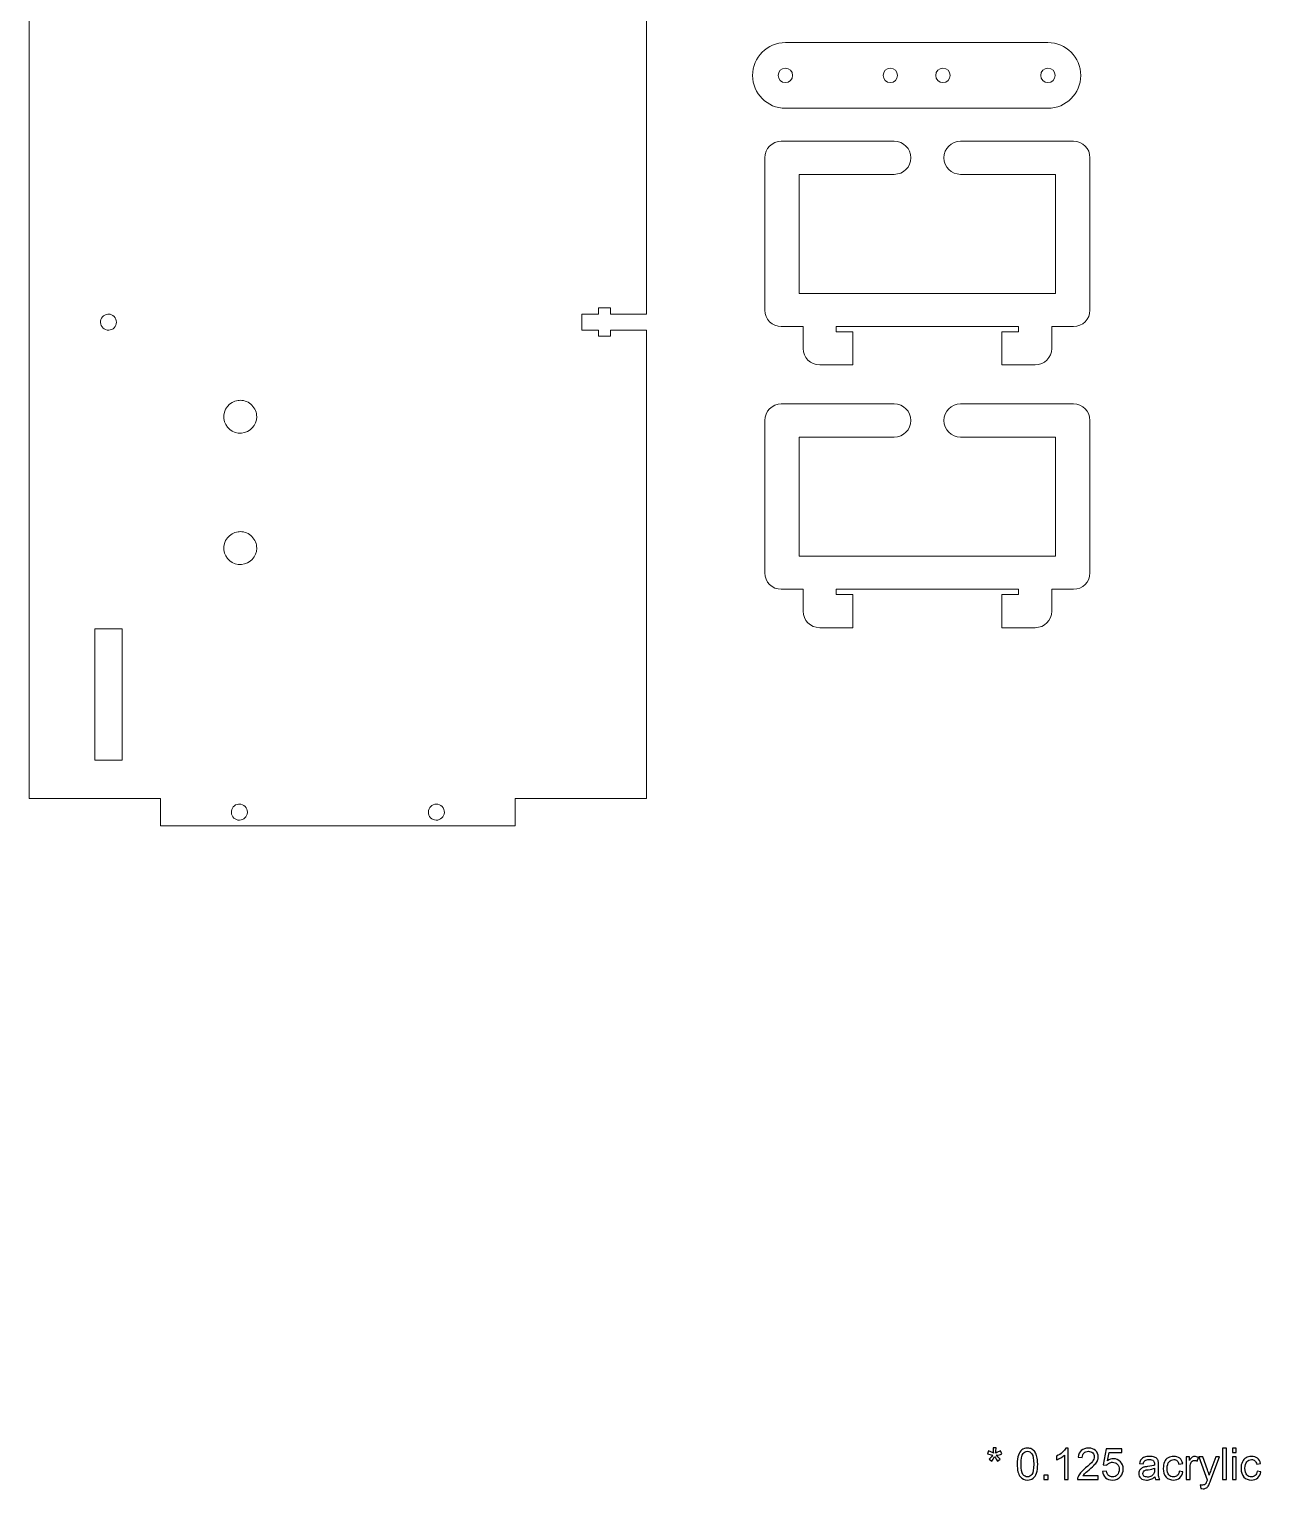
# Model space of a CAD drawing. Header units: inches. Extents: x -13.4 to 14.6, y -14.8 to 13.9.
# Drawn here: x 5.24 to 14.61, y -14.78 to -3.67 of the extents above; entities that cross this region are included whole.
import ezdxf

# ---------------------------------------------------------------- set-up
doc = ezdxf.new("R2010")
doc.units = ezdxf.units.IN
doc.header["$MEASUREMENT"] = 0
doc.layers.add('Layer 1', color=7, linetype='Continuous')

msp = doc.modelspace()

# ---------------------------------------------------------------- linework, layer by layer
at = {"layer": 'Layer 1', "lineweight": 0}
for points, knots in [([(9.937, 5.491), (9.937, 5.491), (9.663, 5.491), (9.663, 5.491), (9.663, 5.491), (9.663, 5.491), (9.663, 5.491), (9.663, 5.491), (9.663, 5.491), (9.663, 5.491), (9.663, 5.538), (9.663, 5.538), (9.663, 5.538), (9.663, 5.538), (9.571, 5.538), (9.571, 5.538), (9.571, 5.538), (9.571, 5.538), (9.571, 5.538), (9.571, 5.538), (9.571, 5.538), (9.571, 5.538), (9.571, 5.491), (9.571, 5.491), (9.571, 5.491), (9.571, 5.491), (9.444, 5.491), (9.444, 5.491), (9.444, 5.491), (9.444, 5.491), (9.444, 5.491), (9.444, 5.491), (9.444, 5.491), (9.444, 5.491), (9.444, 5.369), (9.444, 5.369), (9.444, 5.369), (9.444, 5.369), (9.567, 5.369), (9.567, 5.369), (9.567, 5.369), (9.567, 5.369), (9.571, 5.369), (9.571, 5.369), (9.571, 5.369), (9.571, 5.369), (9.571, 5.322), (9.571, 5.322), (9.571, 5.322), (9.571, 5.322), (9.663, 5.322), (9.663, 5.322), (9.663, 5.322), (9.663, 5.337), (9.663, 5.353), (9.663, 5.369), (9.663, 5.369), (9.663, 5.369), (9.663, 5.369), (9.663, 5.369), (9.663, 5.369), (9.663, 5.369), (9.937, 5.369), (9.937, 5.369), (9.937, 5.369), (9.937, 5.369), (9.937, 5.369), (9.937, 5.369), (9.937, 5.369), (9.937, 5.369), (9.937, -0.122), (9.937, -0.122), (9.937, -0.122), (9.937, -0.122), (9.937, -0.176), (9.937, -0.176), (9.937, -0.176), (9.937, -0.176), (9.663, -0.176), (9.663, -0.176), (9.663, -0.176), (9.663, -0.176), (9.663, -0.176), (9.663, -0.176), (9.663, -0.176), (9.663, -0.176), (9.663, -0.129), (9.663, -0.129), (9.663, -0.129), (9.663, -0.129), (9.662, -0.129), (9.662, -0.129), (9.662, -0.129), (9.632, -0.128), (9.601, -0.128), (9.571, -0.129), (9.571, -0.129), (9.571, -0.129), (9.571, -0.175), (9.571, -0.175), (9.571, -0.175), (9.571, -0.175), (9.571, -0.176), (9.571, -0.176), (9.571, -0.176), (9.571, -0.176), (9.444, -0.176), (9.444, -0.176), (9.444, -0.176), (9.443, -0.216), (9.443, -0.257), (9.444, -0.297), (9.444, -0.297), (9.444, -0.297), (9.444, -0.298), (9.444, -0.298), (9.444, -0.298), (9.444, -0.298), (9.571, -0.298), (9.571, -0.298), (9.571, -0.298), (9.571, -0.298), (9.571, -0.298), (9.571, -0.298), (9.571, -0.298), (9.571, -0.298), (9.571, -0.345), (9.571, -0.345), (9.571, -0.345), (9.571, -0.345), (9.571, -0.345), (9.571, -0.345), (9.571, -0.345), (9.571, -0.345), (9.663, -0.345), (9.663, -0.345), (9.663, -0.345), (9.663, -0.345), (9.663, -0.345), (9.663, -0.345), (9.663, -0.345), (9.663, -0.345), (9.663, -0.298), (9.663, -0.298), (9.663, -0.298), (9.663, -0.298), (9.663, -0.298), (9.663, -0.298), (9.663, -0.298), (9.663, -0.298), (9.937, -0.298), (9.937, -0.298), (9.937, -0.298), (9.937, -0.298), (9.937, -0.306), (9.937, -0.306), (9.937, -0.306), (9.937, -0.306), (9.937, -5.637), (9.937, -5.637), (9.937, -5.637), (9.937, -5.637), (9.937, -5.842), (9.937, -5.842), (9.937, -5.842), (9.937, -5.842), (9.663, -5.842), (9.663, -5.842), (9.663, -5.842), (9.663, -5.842), (9.663, -5.842), (9.663, -5.842), (9.663, -5.842), (9.663, -5.842), (9.663, -5.795), (9.663, -5.795), (9.663, -5.795), (9.663, -5.795), (9.66, -5.795), (9.66, -5.795), (9.66, -5.795), (9.66, -5.795), (9.571, -5.795), (9.571, -5.795), (9.571, -5.795), (9.571, -5.795), (9.571, -5.795), (9.571, -5.795), (9.571, -5.795), (9.571, -5.795), (9.571, -5.842), (9.571, -5.842), (9.571, -5.842), (9.571, -5.842), (9.571, -5.842), (9.571, -5.842), (9.571, -5.842), (9.571, -5.842), (9.444, -5.842), (9.444, -5.842), (9.444, -5.842), (9.444, -5.842), (9.444, -5.842), (9.444, -5.842), (9.444, -5.842), (9.444, -5.842), (9.444, -5.964), (9.444, -5.964), (9.444, -5.964), (9.444, -5.964), (9.444, -5.964), (9.444, -5.964), (9.444, -5.964), (9.444, -5.964), (9.571, -5.964), (9.571, -5.964), (9.571, -5.964), (9.571, -5.964), (9.571, -5.964), (9.571, -5.964), (9.571, -5.964), (9.571, -5.964), (9.571, -6.011), (9.571, -6.011), (9.571, -6.011), (9.571, -6.011), (9.571, -6.011), (9.571, -6.011), (9.571, -6.011), (9.571, -6.011), (9.663, -6.011), (9.663, -6.011), (9.663, -6.011), (9.663, -6.011), (9.663, -6.011), (9.663, -6.011), (9.663, -6.011), (9.663, -6.011), (9.663, -5.964), (9.663, -5.964), (9.663, -5.964), (9.754, -5.964), (9.845, -5.964), (9.937, -5.964), (9.937, -5.964), (9.937, -5.964), (9.937, -5.971), (9.937, -5.971), (9.937, -5.971), (9.937, -5.971), (9.937, -9.53), (9.937, -9.53), (9.937, -9.53), (9.937, -9.53), (9.937, -9.53), (9.937, -9.53), (9.937, -9.53), (9.937, -9.53), (8.937, -9.53), (8.937, -9.53), (8.937, -9.53), (8.937, -9.53), (8.937, -9.532), (8.937, -9.532), (8.937, -9.532), (8.937, -9.532), (8.937, -9.737), (8.937, -9.737), (8.937, -9.737), (8.937, -9.737), (8.937, -9.737), (8.937, -9.737), (8.937, -9.737), (8.937, -9.737), (6.237, -9.737), (6.237, -9.737), (6.237, -9.737), (6.237, -9.737), (6.237, -9.737), (6.237, -9.737), (6.237, -9.737), (6.237, -9.737), (6.237, -9.53), (6.237, -9.53), (6.237, -9.53), (6.237, -9.53), (6.236, -9.53), (6.236, -9.53), (6.236, -9.53), (6.236, -9.53), (5.237, -9.53), (5.237, -9.53), (5.237, -9.53), (5.237, -9.53), (5.237, -8.784), (5.237, -8.784), (5.237, -8.784), (5.237, -8.784), (5.237, 9.056), (5.237, 9.056), (5.237, 9.056), (5.237, 9.056), (5.237, 9.056), (5.237, 9.056), (5.237, 9.056), (5.237, 9.056), (6.237, 9.056), (6.237, 9.056), (6.237, 9.056), (6.237, 9.056), (6.237, 9.056), (6.237, 9.056), (6.237, 9.056), (6.237, 9.056), (6.237, 9.263), (6.237, 9.263), (6.237, 9.263), (6.237, 9.263), (8.937, 9.263), (8.937, 9.263), (8.937, 9.263), (8.937, 9.194), (8.937, 9.125), (8.937, 9.056), (8.937, 9.056), (8.937, 9.056), (9.937, 9.056), (9.937, 9.056), (9.937, 9.056), (9.937, 9.056), (9.937, 5.53), (9.937, 5.53), (9.937, 5.53), (9.937, 5.53), (9.937, 5.491), (9.937, 5.491)], [0, 0, 0, 0, 0.011765, 0.011765, 0.011765, 0.011765, 0.023529, 0.023529, 0.023529, 0.023529, 0.035294, 0.035294, 0.035294, 0.035294, 0.047059, 0.047059, 0.047059, 0.047059, 0.058824, 0.058824, 0.058824, 0.058824, 0.070588, 0.070588, 0.070588, 0.070588, 0.082353, 0.082353, 0.082353, 0.082353, 0.094118, 0.094118, 0.094118, 0.094118, 0.105882, 0.105882, 0.105882, 0.105882, 0.117647, 0.117647, 0.117647, 0.117647, 0.129412, 0.129412, 0.129412, 0.129412, 0.141176, 0.141176, 0.141176, 0.141176, 0.152941, 0.152941, 0.152941, 0.152941, 0.164706, 0.164706, 0.164706, 0.164706, 0.176471, 0.176471, 0.176471, 0.176471, 0.188235, 0.188235, 0.188235, 0.188235, 0.2, 0.2, 0.2, 0.2, 0.211765, 0.211765, 0.211765, 0.211765, 0.223529, 0.223529, 0.223529, 0.223529, 0.235294, 0.235294, 0.235294, 0.235294, 0.247059, 0.247059, 0.247059, 0.247059, 0.258824, 0.258824, 0.258824, 0.258824, 0.270588, 0.270588, 0.270588, 0.270588, 0.282353, 0.282353, 0.282353, 0.282353, 0.294118, 0.294118, 0.294118, 0.294118, 0.305882, 0.305882, 0.305882, 0.305882, 0.317647, 0.317647, 0.317647, 0.317647, 0.329412, 0.329412, 0.329412, 0.329412, 0.341176, 0.341176, 0.341176, 0.341176, 0.352941, 0.352941, 0.352941, 0.352941, 0.364706, 0.364706, 0.364706, 0.364706, 0.376471, 0.376471, 0.376471, 0.376471, 0.388235, 0.388235, 0.388235, 0.388235, 0.4, 0.4, 0.4, 0.4, 0.411765, 0.411765, 0.411765, 0.411765, 0.423529, 0.423529, 0.423529, 0.423529, 0.435294, 0.435294, 0.435294, 0.435294, 0.447059, 0.447059, 0.447059, 0.447059, 0.458824, 0.458824, 0.458824, 0.458824, 0.470588, 0.470588, 0.470588, 0.470588, 0.482353, 0.482353, 0.482353, 0.482353, 0.494118, 0.494118, 0.494118, 0.494118, 0.505882, 0.505882, 0.505882, 0.505882, 0.517647, 0.517647, 0.517647, 0.517647, 0.529412, 0.529412, 0.529412, 0.529412, 0.541176, 0.541176, 0.541176, 0.541176, 0.552941, 0.552941, 0.552941, 0.552941, 0.564706, 0.564706, 0.564706, 0.564706, 0.576471, 0.576471, 0.576471, 0.576471, 0.588235, 0.588235, 0.588235, 0.588235, 0.6, 0.6, 0.6, 0.6, 0.611765, 0.611765, 0.611765, 0.611765, 0.623529, 0.623529, 0.623529, 0.623529, 0.635294, 0.635294, 0.635294, 0.635294, 0.647059, 0.647059, 0.647059, 0.647059, 0.658824, 0.658824, 0.658824, 0.658824, 0.670588, 0.670588, 0.670588, 0.670588, 0.682353, 0.682353, 0.682353, 0.682353, 0.694118, 0.694118, 0.694118, 0.694118, 0.705882, 0.705882, 0.705882, 0.705882, 0.717647, 0.717647, 0.717647, 0.717647, 0.729412, 0.729412, 0.729412, 0.729412, 0.741176, 0.741176, 0.741176, 0.741176, 0.752941, 0.752941, 0.752941, 0.752941, 0.764706, 0.764706, 0.764706, 0.764706, 0.776471, 0.776471, 0.776471, 0.776471, 0.788235, 0.788235, 0.788235, 0.788235, 0.8, 0.8, 0.8, 0.8, 0.811765, 0.811765, 0.811765, 0.811765, 0.823529, 0.823529, 0.823529, 0.823529, 0.835294, 0.835294, 0.835294, 0.835294, 0.847059, 0.847059, 0.847059, 0.847059, 0.858824, 0.858824, 0.858824, 0.858824, 0.870588, 0.870588, 0.870588, 0.870588, 0.882353, 0.882353, 0.882353, 0.882353, 0.894118, 0.894118, 0.894118, 0.894118, 0.905882, 0.905882, 0.905882, 0.905882, 0.917647, 0.917647, 0.917647, 0.917647, 0.929412, 0.929412, 0.929412, 0.929412, 0.941176, 0.941176, 0.941176, 0.941176, 0.952941, 0.952941, 0.952941, 0.952941, 0.964706, 0.964706, 0.964706, 0.964706, 0.976471, 0.976471, 0.976471, 0.976471, 1, 1, 1, 1]), ([(12.327, -4.526), (12.258, -4.526), (12.201, -4.582), (12.201, -4.652), (12.201, -4.652), (12.201, -4.721), (12.258, -4.778), (12.327, -4.778), (12.327, -4.778), (12.327, -4.778), (13.051, -4.778), (13.051, -4.778), (13.051, -4.778), (13.051, -4.778), (13.051, -5.685), (13.051, -5.685), (13.051, -5.685), (13.051, -5.685), (11.1, -5.685), (11.1, -5.685), (11.1, -5.685), (11.1, -5.685), (11.1, -4.778), (11.1, -4.778), (11.1, -4.778), (11.1, -4.778), (11.823, -4.778), (11.823, -4.778), (11.823, -4.778), (11.893, -4.778), (11.949, -4.721), (11.949, -4.652), (11.949, -4.652), (11.949, -4.582), (11.893, -4.526), (11.823, -4.526), (11.823, -4.526), (11.823, -4.526), (10.963, -4.526), (10.963, -4.526), (10.963, -4.526), (10.894, -4.526), (10.837, -4.582), (10.837, -4.652), (10.837, -4.652), (10.837, -4.652), (10.837, -5.811), (10.837, -5.811), (10.837, -5.811), (10.837, -5.881), (10.894, -5.937), (10.963, -5.937), (10.963, -5.937), (10.963, -5.937), (11.129, -5.937), (11.129, -5.937), (11.129, -5.937), (11.129, -5.937), (11.129, -6.103), (11.129, -6.103), (11.129, -6.103), (11.129, -6.172), (11.185, -6.229), (11.255, -6.229), (11.255, -6.229), (11.255, -6.229), (11.508, -6.229), (11.508, -6.229), (11.508, -6.229), (11.508, -6.229), (11.508, -5.977), (11.508, -5.977), (11.508, -5.977), (11.508, -5.977), (11.381, -5.977), (11.381, -5.977), (11.381, -5.977), (11.381, -5.977), (11.381, -5.937), (11.381, -5.937), (11.381, -5.937), (11.381, -5.937), (12.77, -5.937), (12.77, -5.937), (12.77, -5.937), (12.77, -5.937), (12.77, -5.977), (12.77, -5.977), (12.77, -5.977), (12.77, -5.977), (12.643, -5.977), (12.643, -5.977), (12.643, -5.977), (12.643, -5.977), (12.643, -6.229), (12.643, -6.229), (12.643, -6.229), (12.643, -6.229), (12.896, -6.229), (12.896, -6.229), (12.896, -6.229), (12.966, -6.229), (13.022, -6.172), (13.022, -6.103), (13.022, -6.103), (13.022, -6.103), (13.022, -5.937), (13.022, -5.937), (13.022, -5.937), (13.022, -5.937), (13.187, -5.937), (13.187, -5.937), (13.187, -5.937), (13.257, -5.937), (13.313, -5.881), (13.313, -5.811), (13.313, -5.811), (13.313, -5.811), (13.313, -4.652), (13.313, -4.652), (13.313, -4.652), (13.313, -4.582), (13.257, -4.526), (13.187, -4.526), (13.187, -4.526), (13.187, -4.526), (12.327, -4.526), (12.327, -4.526)], [0, 0, 0, 0, 0.030303, 0.030303, 0.030303, 0.030303, 0.060606, 0.060606, 0.060606, 0.060606, 0.090909, 0.090909, 0.090909, 0.090909, 0.121212, 0.121212, 0.121212, 0.121212, 0.151515, 0.151515, 0.151515, 0.151515, 0.181818, 0.181818, 0.181818, 0.181818, 0.212121, 0.212121, 0.212121, 0.212121, 0.242424, 0.242424, 0.242424, 0.242424, 0.272727, 0.272727, 0.272727, 0.272727, 0.30303, 0.30303, 0.30303, 0.30303, 0.333333, 0.333333, 0.333333, 0.333333, 0.363636, 0.363636, 0.363636, 0.363636, 0.393939, 0.393939, 0.393939, 0.393939, 0.424242, 0.424242, 0.424242, 0.424242, 0.454545, 0.454545, 0.454545, 0.454545, 0.484848, 0.484848, 0.484848, 0.484848, 0.515152, 0.515152, 0.515152, 0.515152, 0.545455, 0.545455, 0.545455, 0.545455, 0.575758, 0.575758, 0.575758, 0.575758, 0.606061, 0.606061, 0.606061, 0.606061, 0.636364, 0.636364, 0.636364, 0.636364, 0.666667, 0.666667, 0.666667, 0.666667, 0.69697, 0.69697, 0.69697, 0.69697, 0.727273, 0.727273, 0.727273, 0.727273, 0.757576, 0.757576, 0.757576, 0.757576, 0.787879, 0.787879, 0.787879, 0.787879, 0.818182, 0.818182, 0.818182, 0.818182, 0.848485, 0.848485, 0.848485, 0.848485, 0.878788, 0.878788, 0.878788, 0.878788, 0.909091, 0.909091, 0.909091, 0.909091, 0.939394, 0.939394, 0.939394, 0.939394, 1, 1, 1, 1]), ([(5.84, -5.842), (5.856, -5.842), (5.872, -5.849), (5.883, -5.86), (5.883, -5.86), (5.895, -5.872), (5.901, -5.888), (5.901, -5.904), (5.901, -5.904), (5.901, -5.937), (5.875, -5.964), (5.842, -5.964), (5.842, -5.964), (5.809, -5.965), (5.781, -5.94), (5.779, -5.907), (5.779, -5.907), (5.777, -5.874), (5.802, -5.846), (5.835, -5.843), (5.835, -5.843), (5.837, -5.842), (5.838, -5.842), (5.84, -5.842)], [0, 0, 0, 0, 0.142857, 0.142857, 0.142857, 0.142857, 0.285714, 0.285714, 0.285714, 0.285714, 0.428571, 0.428571, 0.428571, 0.428571, 0.571429, 0.571429, 0.571429, 0.571429, 0.714286, 0.714286, 0.714286, 0.714286, 1, 1, 1, 1]), ([(6.844, -6.498), (6.877, -6.498), (6.909, -6.512), (6.932, -6.535), (6.932, -6.535), (6.956, -6.559), (6.969, -6.591), (6.969, -6.624), (6.969, -6.624), (6.968, -6.69), (6.918, -6.743), (6.853, -6.748), (6.853, -6.748), (6.785, -6.753), (6.727, -6.704), (6.719, -6.637), (6.719, -6.637), (6.712, -6.569), (6.76, -6.508), (6.827, -6.499), (6.827, -6.499), (6.833, -6.499), (6.838, -6.498), (6.844, -6.498)], [0, 0, 0, 0, 0.142857, 0.142857, 0.142857, 0.142857, 0.285714, 0.285714, 0.285714, 0.285714, 0.428571, 0.428571, 0.428571, 0.428571, 0.571429, 0.571429, 0.571429, 0.571429, 0.714286, 0.714286, 0.714286, 0.714286, 1, 1, 1, 1]), ([(12.327, -6.526), (12.258, -6.526), (12.201, -6.582), (12.201, -6.652), (12.201, -6.652), (12.201, -6.721), (12.258, -6.778), (12.327, -6.778), (12.327, -6.778), (12.327, -6.778), (13.051, -6.778), (13.051, -6.778), (13.051, -6.778), (13.051, -6.778), (13.051, -7.685), (13.051, -7.685), (13.051, -7.685), (13.051, -7.685), (11.1, -7.685), (11.1, -7.685), (11.1, -7.685), (11.1, -7.685), (11.1, -6.778), (11.1, -6.778), (11.1, -6.778), (11.1, -6.778), (11.823, -6.778), (11.823, -6.778), (11.823, -6.778), (11.893, -6.778), (11.949, -6.721), (11.949, -6.652), (11.949, -6.652), (11.949, -6.582), (11.893, -6.526), (11.823, -6.526), (11.823, -6.526), (11.823, -6.526), (10.963, -6.526), (10.963, -6.526), (10.963, -6.526), (10.894, -6.526), (10.837, -6.582), (10.837, -6.652), (10.837, -6.652), (10.837, -6.652), (10.837, -7.811), (10.837, -7.811), (10.837, -7.811), (10.837, -7.881), (10.894, -7.937), (10.963, -7.937), (10.963, -7.937), (10.963, -7.937), (11.129, -7.937), (11.129, -7.937), (11.129, -7.937), (11.129, -7.937), (11.129, -8.103), (11.129, -8.103), (11.129, -8.103), (11.129, -8.172), (11.185, -8.229), (11.255, -8.229), (11.255, -8.229), (11.255, -8.229), (11.508, -8.229), (11.508, -8.229), (11.508, -8.229), (11.508, -8.229), (11.508, -7.977), (11.508, -7.977), (11.508, -7.977), (11.508, -7.977), (11.381, -7.977), (11.381, -7.977), (11.381, -7.977), (11.381, -7.977), (11.381, -7.937), (11.381, -7.937), (11.381, -7.937), (11.381, -7.937), (12.77, -7.937), (12.77, -7.937), (12.77, -7.937), (12.77, -7.937), (12.77, -7.977), (12.77, -7.977), (12.77, -7.977), (12.77, -7.977), (12.643, -7.977), (12.643, -7.977), (12.643, -7.977), (12.643, -7.977), (12.643, -8.229), (12.643, -8.229), (12.643, -8.229), (12.643, -8.229), (12.896, -8.229), (12.896, -8.229), (12.896, -8.229), (12.966, -8.229), (13.022, -8.172), (13.022, -8.103), (13.022, -8.103), (13.022, -8.103), (13.022, -7.937), (13.022, -7.937), (13.022, -7.937), (13.022, -7.937), (13.187, -7.937), (13.187, -7.937), (13.187, -7.937), (13.257, -7.937), (13.313, -7.881), (13.313, -7.811), (13.313, -7.811), (13.313, -7.811), (13.313, -6.652), (13.313, -6.652), (13.313, -6.652), (13.313, -6.582), (13.257, -6.526), (13.187, -6.526), (13.187, -6.526), (13.187, -6.526), (12.327, -6.526), (12.327, -6.526)], [0, 0, 0, 0, 0.030303, 0.030303, 0.030303, 0.030303, 0.060606, 0.060606, 0.060606, 0.060606, 0.090909, 0.090909, 0.090909, 0.090909, 0.121212, 0.121212, 0.121212, 0.121212, 0.151515, 0.151515, 0.151515, 0.151515, 0.181818, 0.181818, 0.181818, 0.181818, 0.212121, 0.212121, 0.212121, 0.212121, 0.242424, 0.242424, 0.242424, 0.242424, 0.272727, 0.272727, 0.272727, 0.272727, 0.30303, 0.30303, 0.30303, 0.30303, 0.333333, 0.333333, 0.333333, 0.333333, 0.363636, 0.363636, 0.363636, 0.363636, 0.393939, 0.393939, 0.393939, 0.393939, 0.424242, 0.424242, 0.424242, 0.424242, 0.454545, 0.454545, 0.454545, 0.454545, 0.484848, 0.484848, 0.484848, 0.484848, 0.515152, 0.515152, 0.515152, 0.515152, 0.545455, 0.545455, 0.545455, 0.545455, 0.575758, 0.575758, 0.575758, 0.575758, 0.606061, 0.606061, 0.606061, 0.606061, 0.636364, 0.636364, 0.636364, 0.636364, 0.666667, 0.666667, 0.666667, 0.666667, 0.69697, 0.69697, 0.69697, 0.69697, 0.727273, 0.727273, 0.727273, 0.727273, 0.757576, 0.757576, 0.757576, 0.757576, 0.787879, 0.787879, 0.787879, 0.787879, 0.818182, 0.818182, 0.818182, 0.818182, 0.848485, 0.848485, 0.848485, 0.848485, 0.878788, 0.878788, 0.878788, 0.878788, 0.909091, 0.909091, 0.909091, 0.909091, 0.939394, 0.939394, 0.939394, 0.939394, 1, 1, 1, 1]), ([(6.844, -7.498), (6.877, -7.498), (6.909, -7.512), (6.932, -7.535), (6.932, -7.535), (6.956, -7.559), (6.969, -7.591), (6.969, -7.624), (6.969, -7.624), (6.968, -7.69), (6.918, -7.743), (6.853, -7.748), (6.853, -7.748), (6.785, -7.753), (6.727, -7.704), (6.719, -7.637), (6.719, -7.637), (6.712, -7.569), (6.76, -7.508), (6.827, -7.499), (6.827, -7.499), (6.833, -7.499), (6.838, -7.498), (6.844, -7.498)], [0, 0, 0, 0, 0.142857, 0.142857, 0.142857, 0.142857, 0.285714, 0.285714, 0.285714, 0.285714, 0.428571, 0.428571, 0.428571, 0.428571, 0.571429, 0.571429, 0.571429, 0.571429, 0.714286, 0.714286, 0.714286, 0.714286, 1, 1, 1, 1]), ([(5.944, -8.237), (5.944, -8.237), (5.737, -8.237), (5.737, -8.237), (5.737, -8.237), (5.737, -8.237), (5.737, -8.237), (5.737, -8.237), (5.737, -8.237), (5.737, -8.237), (5.737, -9.231), (5.737, -9.231), (5.737, -9.231), (5.737, -9.231), (5.737, -9.237), (5.737, -9.237), (5.737, -9.237), (5.737, -9.237), (5.944, -9.237), (5.944, -9.237), (5.944, -9.237), (5.944, -9.237), (5.944, -9.235), (5.944, -9.235), (5.944, -9.235), (5.944, -9.235), (5.944, -8.245), (5.944, -8.245), (5.944, -8.245), (5.944, -8.245), (5.944, -8.237), (5.944, -8.237)], [0, 0, 0, 0, 0.111111, 0.111111, 0.111111, 0.111111, 0.222222, 0.222222, 0.222222, 0.222222, 0.333333, 0.333333, 0.333333, 0.333333, 0.444444, 0.444444, 0.444444, 0.444444, 0.555556, 0.555556, 0.555556, 0.555556, 0.666667, 0.666667, 0.666667, 0.666667, 0.777778, 0.777778, 0.777778, 0.777778, 1, 1, 1, 1]), ([(6.837, -9.572), (6.853, -9.572), (6.869, -9.579), (6.88, -9.59), (6.88, -9.59), (6.891, -9.602), (6.898, -9.618), (6.898, -9.634), (6.898, -9.634), (6.898, -9.634), (6.898, -9.637), (6.898, -9.637), (6.898, -9.637), (6.896, -9.668), (6.87, -9.693), (6.838, -9.694), (6.838, -9.694), (6.805, -9.695), (6.778, -9.67), (6.776, -9.637), (6.776, -9.637), (6.774, -9.604), (6.798, -9.575), (6.831, -9.572), (6.831, -9.572), (6.833, -9.572), (6.835, -9.572), (6.837, -9.572)], [0, 0, 0, 0, 0.125, 0.125, 0.125, 0.125, 0.25, 0.25, 0.25, 0.25, 0.375, 0.375, 0.375, 0.375, 0.5, 0.5, 0.5, 0.5, 0.625, 0.625, 0.625, 0.625, 0.75, 0.75, 0.75, 0.75, 1, 1, 1, 1]), ([(8.337, -9.572), (8.353, -9.572), (8.369, -9.579), (8.381, -9.591), (8.381, -9.591), (8.392, -9.603), (8.398, -9.62), (8.398, -9.637), (8.398, -9.637), (8.396, -9.669), (8.368, -9.695), (8.336, -9.694), (8.336, -9.694), (8.302, -9.694), (8.275, -9.666), (8.276, -9.632), (8.276, -9.632), (8.276, -9.599), (8.303, -9.572), (8.337, -9.572)], [0, 0, 0, 0, 0.166667, 0.166667, 0.166667, 0.166667, 0.333333, 0.333333, 0.333333, 0.333333, 0.5, 0.5, 0.5, 0.5, 0.666667, 0.666667, 0.666667, 0.666667, 1, 1, 1, 1])]:
    msp.add_open_spline(points, degree=3, knots=knots, dxfattribs=at)
at = {"layer": 'Layer 1', "color": 240, "lineweight": 18}
for points, knots in [([(12.993, -4.275), (13.131, -4.275), (13.243, -4.163), (13.243, -4.025), (13.243, -4.025), (13.243, -3.887), (13.131, -3.775), (12.993, -3.775), (12.993, -3.775), (12.993, -3.775), (10.994, -3.775), (10.994, -3.775), (10.994, -3.775), (10.856, -3.775), (10.744, -3.887), (10.744, -4.025), (10.744, -4.025), (10.744, -4.163), (10.856, -4.275), (10.994, -4.275), (10.994, -4.275), (10.994, -4.275), (12.993, -4.275), (12.993, -4.275)], [0, 0, 0, 0, 0.142857, 0.142857, 0.142857, 0.142857, 0.285714, 0.285714, 0.285714, 0.285714, 0.428571, 0.428571, 0.428571, 0.428571, 0.571429, 0.571429, 0.571429, 0.571429, 0.714286, 0.714286, 0.714286, 0.714286, 1, 1, 1, 1]), ([(10.994, -4.08), (10.963, -4.08), (10.939, -4.055), (10.939, -4.025), (10.939, -4.025), (10.939, -3.995), (10.963, -3.97), (10.994, -3.97), (10.994, -3.97), (11.024, -3.97), (11.049, -3.995), (11.049, -4.025), (11.049, -4.025), (11.049, -4.055), (11.024, -4.08), (10.994, -4.08)], [0, 0, 0, 0, 0.2, 0.2, 0.2, 0.2, 0.4, 0.4, 0.4, 0.4, 0.6, 0.6, 0.6, 0.6, 1, 1, 1, 1]), ([(11.793, -4.08), (11.763, -4.08), (11.738, -4.055), (11.738, -4.025), (11.738, -4.025), (11.738, -3.995), (11.763, -3.97), (11.793, -3.97), (11.793, -3.97), (11.824, -3.97), (11.848, -3.995), (11.848, -4.025), (11.848, -4.025), (11.848, -4.055), (11.824, -4.08), (11.793, -4.08)], [0, 0, 0, 0, 0.2, 0.2, 0.2, 0.2, 0.4, 0.4, 0.4, 0.4, 0.6, 0.6, 0.6, 0.6, 1, 1, 1, 1]), ([(12.194, -4.08), (12.163, -4.08), (12.139, -4.055), (12.139, -4.025), (12.139, -4.025), (12.139, -3.995), (12.163, -3.97), (12.194, -3.97), (12.194, -3.97), (12.224, -3.97), (12.249, -3.995), (12.249, -4.025), (12.249, -4.025), (12.249, -4.055), (12.224, -4.08), (12.194, -4.08)], [0, 0, 0, 0, 0.2, 0.2, 0.2, 0.2, 0.4, 0.4, 0.4, 0.4, 0.6, 0.6, 0.6, 0.6, 1, 1, 1, 1]), ([(12.993, -4.08), (12.963, -4.08), (12.938, -4.055), (12.938, -4.025), (12.938, -4.025), (12.938, -3.995), (12.963, -3.97), (12.993, -3.97), (12.993, -3.97), (13.024, -3.97), (13.048, -3.995), (13.048, -4.025), (13.048, -4.025), (13.048, -4.055), (13.024, -4.08), (12.993, -4.08)], [0, 0, 0, 0, 0.2, 0.2, 0.2, 0.2, 0.4, 0.4, 0.4, 0.4, 0.6, 0.6, 0.6, 0.6, 1, 1, 1, 1])]:
    msp.add_open_spline(points, degree=3, knots=knots, dxfattribs=at)
at = {"layer": 'Layer 1', "color": 240}
for points, knots in [([(12.533, -14.519), (12.533, -14.519), (12.541, -14.496), (12.541, -14.496), (12.541, -14.496), (12.558, -14.502), (12.571, -14.508), (12.578, -14.512), (12.578, -14.512), (12.576, -14.493), (12.575, -14.479), (12.575, -14.472), (12.575, -14.472), (12.575, -14.472), (12.599, -14.472), (12.599, -14.472), (12.599, -14.472), (12.598, -14.482), (12.597, -14.496), (12.595, -14.512), (12.595, -14.512), (12.606, -14.506), (12.619, -14.501), (12.633, -14.496), (12.633, -14.496), (12.633, -14.496), (12.641, -14.519), (12.641, -14.519), (12.641, -14.519), (12.627, -14.524), (12.614, -14.527), (12.6, -14.529), (12.6, -14.529), (12.607, -14.534), (12.616, -14.545), (12.628, -14.559), (12.628, -14.559), (12.628, -14.559), (12.609, -14.573), (12.609, -14.573), (12.609, -14.573), (12.603, -14.565), (12.595, -14.553), (12.587, -14.538), (12.587, -14.538), (12.578, -14.553), (12.571, -14.565), (12.565, -14.573), (12.565, -14.573), (12.565, -14.573), (12.546, -14.559), (12.546, -14.559), (12.546, -14.559), (12.559, -14.544), (12.568, -14.534), (12.573, -14.529), (12.573, -14.529), (12.559, -14.526), (12.546, -14.523), (12.533, -14.519)], [0, 0, 0, 0, 0.0625, 0.0625, 0.0625, 0.0625, 0.125, 0.125, 0.125, 0.125, 0.1875, 0.1875, 0.1875, 0.1875, 0.25, 0.25, 0.25, 0.25, 0.3125, 0.3125, 0.3125, 0.3125, 0.375, 0.375, 0.375, 0.375, 0.4375, 0.4375, 0.4375, 0.4375, 0.5, 0.5, 0.5, 0.5, 0.5625, 0.5625, 0.5625, 0.5625, 0.625, 0.625, 0.625, 0.625, 0.6875, 0.6875, 0.6875, 0.6875, 0.75, 0.75, 0.75, 0.75, 0.8125, 0.8125, 0.8125, 0.8125, 0.875, 0.875, 0.875, 0.875, 1, 1, 1, 1]), ([(12.759, -14.597), (12.759, -14.568), (12.762, -14.546), (12.768, -14.528), (12.768, -14.528), (12.774, -14.511), (12.783, -14.498), (12.794, -14.489), (12.794, -14.489), (12.805, -14.479), (12.82, -14.475), (12.837, -14.475), (12.837, -14.475), (12.85, -14.475), (12.861, -14.477), (12.871, -14.482), (12.871, -14.482), (12.88, -14.488), (12.888, -14.495), (12.895, -14.505), (12.895, -14.505), (12.901, -14.514), (12.906, -14.526), (12.909, -14.54), (12.909, -14.54), (12.913, -14.554), (12.915, -14.573), (12.915, -14.597), (12.915, -14.597), (12.915, -14.625), (12.912, -14.647), (12.906, -14.665), (12.906, -14.665), (12.9, -14.682), (12.892, -14.695), (12.88, -14.704), (12.88, -14.704), (12.869, -14.714), (12.855, -14.718), (12.837, -14.718), (12.837, -14.718), (12.814, -14.718), (12.796, -14.71), (12.783, -14.694), (12.783, -14.694), (12.767, -14.674), (12.759, -14.641), (12.759, -14.597)], [0, 0, 0, 0, 0.076923, 0.076923, 0.076923, 0.076923, 0.153846, 0.153846, 0.153846, 0.153846, 0.230769, 0.230769, 0.230769, 0.230769, 0.307692, 0.307692, 0.307692, 0.307692, 0.384615, 0.384615, 0.384615, 0.384615, 0.461538, 0.461538, 0.461538, 0.461538, 0.538462, 0.538462, 0.538462, 0.538462, 0.615385, 0.615385, 0.615385, 0.615385, 0.692308, 0.692308, 0.692308, 0.692308, 0.769231, 0.769231, 0.769231, 0.769231, 0.846154, 0.846154, 0.846154, 0.846154, 1, 1, 1, 1]), ([(12.789, -14.597), (12.789, -14.636), (12.794, -14.662), (12.803, -14.675), (12.803, -14.675), (12.812, -14.688), (12.824, -14.694), (12.837, -14.694), (12.837, -14.694), (12.851, -14.694), (12.862, -14.688), (12.871, -14.675), (12.871, -14.675), (12.88, -14.662), (12.885, -14.636), (12.885, -14.597), (12.885, -14.597), (12.885, -14.557), (12.88, -14.531), (12.871, -14.518), (12.871, -14.518), (12.862, -14.506), (12.85, -14.499), (12.837, -14.499), (12.837, -14.499), (12.823, -14.499), (12.813, -14.505), (12.804, -14.516), (12.804, -14.516), (12.794, -14.531), (12.789, -14.558), (12.789, -14.597)], [0, 0, 0, 0, 0.111111, 0.111111, 0.111111, 0.111111, 0.222222, 0.222222, 0.222222, 0.222222, 0.333333, 0.333333, 0.333333, 0.333333, 0.444444, 0.444444, 0.444444, 0.444444, 0.555556, 0.555556, 0.555556, 0.555556, 0.666667, 0.666667, 0.666667, 0.666667, 0.777778, 0.777778, 0.777778, 0.777778, 1, 1, 1, 1]), ([(13.147, -14.714), (13.147, -14.714), (13.118, -14.714), (13.118, -14.714), (13.118, -14.714), (13.118, -14.714), (13.118, -14.528), (13.118, -14.528), (13.118, -14.528), (13.111, -14.534), (13.102, -14.541), (13.09, -14.548), (13.09, -14.548), (13.079, -14.555), (13.069, -14.56), (13.059, -14.563), (13.059, -14.563), (13.059, -14.563), (13.059, -14.535), (13.059, -14.535), (13.059, -14.535), (13.076, -14.527), (13.09, -14.518), (13.102, -14.507), (13.102, -14.507), (13.115, -14.496), (13.123, -14.485), (13.129, -14.475), (13.129, -14.475), (13.129, -14.475), (13.147, -14.475), (13.147, -14.475), (13.147, -14.475), (13.147, -14.475), (13.147, -14.714), (13.147, -14.714)], [0, 0, 0, 0, 0.1, 0.1, 0.1, 0.1, 0.2, 0.2, 0.2, 0.2, 0.3, 0.3, 0.3, 0.3, 0.4, 0.4, 0.4, 0.4, 0.5, 0.5, 0.5, 0.5, 0.6, 0.6, 0.6, 0.6, 0.7, 0.7, 0.7, 0.7, 0.8, 0.8, 0.8, 0.8, 1, 1, 1, 1]), ([(13.376, -14.686), (13.376, -14.686), (13.376, -14.714), (13.376, -14.714), (13.376, -14.714), (13.376, -14.714), (13.218, -14.714), (13.218, -14.714), (13.218, -14.714), (13.218, -14.707), (13.219, -14.701), (13.222, -14.694), (13.222, -14.694), (13.226, -14.683), (13.232, -14.673), (13.241, -14.662), (13.241, -14.662), (13.25, -14.652), (13.263, -14.64), (13.28, -14.626), (13.28, -14.626), (13.306, -14.605), (13.323, -14.588), (13.332, -14.576), (13.332, -14.576), (13.342, -14.563), (13.346, -14.552), (13.346, -14.54), (13.346, -14.54), (13.346, -14.529), (13.342, -14.519), (13.334, -14.511), (13.334, -14.511), (13.325, -14.503), (13.314, -14.499), (13.301, -14.499), (13.301, -14.499), (13.287, -14.499), (13.276, -14.503), (13.267, -14.512), (13.267, -14.512), (13.259, -14.52), (13.254, -14.532), (13.254, -14.547), (13.254, -14.547), (13.254, -14.547), (13.224, -14.544), (13.224, -14.544), (13.224, -14.544), (13.226, -14.521), (13.234, -14.504), (13.247, -14.492), (13.247, -14.492), (13.261, -14.481), (13.279, -14.475), (13.302, -14.475), (13.302, -14.475), (13.325, -14.475), (13.343, -14.481), (13.356, -14.494), (13.356, -14.494), (13.369, -14.507), (13.376, -14.522), (13.376, -14.541), (13.376, -14.541), (13.376, -14.551), (13.374, -14.56), (13.37, -14.569), (13.37, -14.569), (13.366, -14.579), (13.36, -14.588), (13.351, -14.598), (13.351, -14.598), (13.342, -14.609), (13.327, -14.623), (13.306, -14.64), (13.306, -14.64), (13.288, -14.655), (13.277, -14.665), (13.272, -14.671), (13.272, -14.671), (13.267, -14.676), (13.263, -14.681), (13.259, -14.686), (13.259, -14.686), (13.259, -14.686), (13.376, -14.686), (13.376, -14.686)], [0, 0, 0, 0, 0.043478, 0.043478, 0.043478, 0.043478, 0.086957, 0.086957, 0.086957, 0.086957, 0.130435, 0.130435, 0.130435, 0.130435, 0.173913, 0.173913, 0.173913, 0.173913, 0.217391, 0.217391, 0.217391, 0.217391, 0.26087, 0.26087, 0.26087, 0.26087, 0.304348, 0.304348, 0.304348, 0.304348, 0.347826, 0.347826, 0.347826, 0.347826, 0.391304, 0.391304, 0.391304, 0.391304, 0.434783, 0.434783, 0.434783, 0.434783, 0.478261, 0.478261, 0.478261, 0.478261, 0.521739, 0.521739, 0.521739, 0.521739, 0.565217, 0.565217, 0.565217, 0.565217, 0.608696, 0.608696, 0.608696, 0.608696, 0.652174, 0.652174, 0.652174, 0.652174, 0.695652, 0.695652, 0.695652, 0.695652, 0.73913, 0.73913, 0.73913, 0.73913, 0.782609, 0.782609, 0.782609, 0.782609, 0.826087, 0.826087, 0.826087, 0.826087, 0.869565, 0.869565, 0.869565, 0.869565, 0.913043, 0.913043, 0.913043, 0.913043, 1, 1, 1, 1]), ([(13.408, -14.652), (13.408, -14.652), (13.439, -14.649), (13.439, -14.649), (13.439, -14.649), (13.441, -14.664), (13.446, -14.676), (13.455, -14.683), (13.455, -14.683), (13.463, -14.691), (13.473, -14.694), (13.485, -14.694), (13.485, -14.694), (13.499, -14.694), (13.511, -14.689), (13.521, -14.678), (13.521, -14.678), (13.53, -14.668), (13.535, -14.654), (13.535, -14.636), (13.535, -14.636), (13.535, -14.619), (13.531, -14.606), (13.521, -14.597), (13.521, -14.597), (13.512, -14.587), (13.5, -14.582), (13.484, -14.582), (13.484, -14.582), (13.475, -14.582), (13.466, -14.584), (13.459, -14.589), (13.459, -14.589), (13.451, -14.593), (13.446, -14.599), (13.441, -14.605), (13.441, -14.605), (13.441, -14.605), (13.414, -14.601), (13.414, -14.601), (13.414, -14.601), (13.414, -14.601), (13.437, -14.479), (13.437, -14.479), (13.437, -14.479), (13.437, -14.479), (13.555, -14.479), (13.555, -14.479), (13.555, -14.479), (13.555, -14.479), (13.555, -14.507), (13.555, -14.507), (13.555, -14.507), (13.555, -14.507), (13.46, -14.507), (13.46, -14.507), (13.46, -14.507), (13.46, -14.507), (13.447, -14.571), (13.447, -14.571), (13.447, -14.571), (13.461, -14.561), (13.476, -14.556), (13.492, -14.556), (13.492, -14.556), (13.513, -14.556), (13.53, -14.563), (13.545, -14.578), (13.545, -14.578), (13.559, -14.592), (13.566, -14.611), (13.566, -14.633), (13.566, -14.633), (13.566, -14.655), (13.56, -14.674), (13.547, -14.689), (13.547, -14.689), (13.532, -14.709), (13.511, -14.718), (13.485, -14.718), (13.485, -14.718), (13.463, -14.718), (13.445, -14.712), (13.432, -14.7), (13.432, -14.7), (13.418, -14.688), (13.41, -14.672), (13.408, -14.652)], [0, 0, 0, 0, 0.043478, 0.043478, 0.043478, 0.043478, 0.086957, 0.086957, 0.086957, 0.086957, 0.130435, 0.130435, 0.130435, 0.130435, 0.173913, 0.173913, 0.173913, 0.173913, 0.217391, 0.217391, 0.217391, 0.217391, 0.26087, 0.26087, 0.26087, 0.26087, 0.304348, 0.304348, 0.304348, 0.304348, 0.347826, 0.347826, 0.347826, 0.347826, 0.391304, 0.391304, 0.391304, 0.391304, 0.434783, 0.434783, 0.434783, 0.434783, 0.478261, 0.478261, 0.478261, 0.478261, 0.521739, 0.521739, 0.521739, 0.521739, 0.565217, 0.565217, 0.565217, 0.565217, 0.608696, 0.608696, 0.608696, 0.608696, 0.652174, 0.652174, 0.652174, 0.652174, 0.695652, 0.695652, 0.695652, 0.695652, 0.73913, 0.73913, 0.73913, 0.73913, 0.782609, 0.782609, 0.782609, 0.782609, 0.826087, 0.826087, 0.826087, 0.826087, 0.869565, 0.869565, 0.869565, 0.869565, 0.913043, 0.913043, 0.913043, 0.913043, 1, 1, 1, 1]), ([(13.807, -14.693), (13.796, -14.702), (13.786, -14.709), (13.776, -14.712), (13.776, -14.712), (13.766, -14.716), (13.755, -14.718), (13.743, -14.718), (13.743, -14.718), (13.724, -14.718), (13.71, -14.713), (13.7, -14.704), (13.7, -14.704), (13.689, -14.695), (13.684, -14.683), (13.684, -14.669), (13.684, -14.669), (13.684, -14.66), (13.686, -14.653), (13.69, -14.646), (13.69, -14.646), (13.694, -14.639), (13.699, -14.633), (13.705, -14.629), (13.705, -14.629), (13.711, -14.625), (13.718, -14.621), (13.726, -14.619), (13.726, -14.619), (13.732, -14.618), (13.741, -14.616), (13.752, -14.615), (13.752, -14.615), (13.776, -14.612), (13.794, -14.609), (13.805, -14.605), (13.805, -14.605), (13.805, -14.601), (13.805, -14.598), (13.805, -14.597), (13.805, -14.597), (13.805, -14.585), (13.802, -14.577), (13.797, -14.572), (13.797, -14.572), (13.789, -14.565), (13.778, -14.562), (13.763, -14.562), (13.763, -14.562), (13.749, -14.562), (13.739, -14.565), (13.732, -14.569), (13.732, -14.569), (13.726, -14.574), (13.721, -14.583), (13.718, -14.595), (13.718, -14.595), (13.718, -14.595), (13.689, -14.591), (13.689, -14.591), (13.689, -14.591), (13.692, -14.579), (13.696, -14.569), (13.702, -14.561), (13.702, -14.561), (13.708, -14.554), (13.717, -14.548), (13.728, -14.544), (13.728, -14.544), (13.739, -14.54), (13.753, -14.538), (13.767, -14.538), (13.767, -14.538), (13.782, -14.538), (13.794, -14.539), (13.804, -14.543), (13.804, -14.543), (13.813, -14.546), (13.82, -14.551), (13.824, -14.556), (13.824, -14.556), (13.828, -14.561), (13.831, -14.568), (13.833, -14.576), (13.833, -14.576), (13.834, -14.581), (13.835, -14.59), (13.835, -14.603), (13.835, -14.603), (13.835, -14.603), (13.835, -14.642), (13.835, -14.642), (13.835, -14.642), (13.835, -14.669), (13.835, -14.686), (13.836, -14.694), (13.836, -14.694), (13.838, -14.701), (13.84, -14.708), (13.844, -14.714), (13.844, -14.714), (13.844, -14.714), (13.813, -14.714), (13.813, -14.714), (13.813, -14.714), (13.81, -14.708), (13.808, -14.701), (13.807, -14.693)], [0, 0, 0, 0, 0.035714, 0.035714, 0.035714, 0.035714, 0.071429, 0.071429, 0.071429, 0.071429, 0.107143, 0.107143, 0.107143, 0.107143, 0.142857, 0.142857, 0.142857, 0.142857, 0.178571, 0.178571, 0.178571, 0.178571, 0.214286, 0.214286, 0.214286, 0.214286, 0.25, 0.25, 0.25, 0.25, 0.285714, 0.285714, 0.285714, 0.285714, 0.321429, 0.321429, 0.321429, 0.321429, 0.357143, 0.357143, 0.357143, 0.357143, 0.392857, 0.392857, 0.392857, 0.392857, 0.428571, 0.428571, 0.428571, 0.428571, 0.464286, 0.464286, 0.464286, 0.464286, 0.5, 0.5, 0.5, 0.5, 0.535714, 0.535714, 0.535714, 0.535714, 0.571429, 0.571429, 0.571429, 0.571429, 0.607143, 0.607143, 0.607143, 0.607143, 0.642857, 0.642857, 0.642857, 0.642857, 0.678571, 0.678571, 0.678571, 0.678571, 0.714286, 0.714286, 0.714286, 0.714286, 0.75, 0.75, 0.75, 0.75, 0.785714, 0.785714, 0.785714, 0.785714, 0.821429, 0.821429, 0.821429, 0.821429, 0.857143, 0.857143, 0.857143, 0.857143, 0.892857, 0.892857, 0.892857, 0.892857, 0.928571, 0.928571, 0.928571, 0.928571, 1, 1, 1, 1]), ([(13.993, -14.651), (13.993, -14.651), (14.021, -14.655), (14.021, -14.655), (14.021, -14.655), (14.018, -14.675), (14.01, -14.69), (13.997, -14.701), (13.997, -14.701), (13.984, -14.713), (13.968, -14.718), (13.949, -14.718), (13.949, -14.718), (13.926, -14.718), (13.907, -14.71), (13.892, -14.695), (13.892, -14.695), (13.878, -14.679), (13.871, -14.657), (13.871, -14.629), (13.871, -14.629), (13.871, -14.61), (13.874, -14.594), (13.88, -14.58), (13.88, -14.58), (13.886, -14.566), (13.896, -14.555), (13.908, -14.548), (13.908, -14.548), (13.921, -14.541), (13.935, -14.538), (13.95, -14.538), (13.95, -14.538), (13.968, -14.538), (13.984, -14.542), (13.996, -14.552), (13.996, -14.552), (14.008, -14.561), (14.015, -14.575), (14.019, -14.592), (14.019, -14.592), (14.019, -14.592), (13.99, -14.597), (13.99, -14.597), (13.99, -14.597), (13.988, -14.585), (13.983, -14.576), (13.976, -14.571), (13.976, -14.571), (13.969, -14.565), (13.961, -14.562), (13.951, -14.562), (13.951, -14.562), (13.936, -14.562), (13.924, -14.567), (13.915, -14.578), (13.915, -14.578), (13.906, -14.588), (13.901, -14.605), (13.901, -14.628), (13.901, -14.628), (13.901, -14.651), (13.905, -14.668), (13.914, -14.678), (13.914, -14.678), (13.923, -14.689), (13.935, -14.694), (13.949, -14.694), (13.949, -14.694), (13.961, -14.694), (13.97, -14.691), (13.978, -14.684), (13.978, -14.684), (13.986, -14.677), (13.991, -14.666), (13.993, -14.651)], [0, 0, 0, 0, 0.05, 0.05, 0.05, 0.05, 0.1, 0.1, 0.1, 0.1, 0.15, 0.15, 0.15, 0.15, 0.2, 0.2, 0.2, 0.2, 0.25, 0.25, 0.25, 0.25, 0.3, 0.3, 0.3, 0.3, 0.35, 0.35, 0.35, 0.35, 0.4, 0.4, 0.4, 0.4, 0.45, 0.45, 0.45, 0.45, 0.5, 0.5, 0.5, 0.5, 0.55, 0.55, 0.55, 0.55, 0.6, 0.6, 0.6, 0.6, 0.65, 0.65, 0.65, 0.65, 0.7, 0.7, 0.7, 0.7, 0.75, 0.75, 0.75, 0.75, 0.8, 0.8, 0.8, 0.8, 0.85, 0.85, 0.85, 0.85, 0.9, 0.9, 0.9, 0.9, 1, 1, 1, 1]), ([(14.046, -14.714), (14.046, -14.714), (14.046, -14.541), (14.046, -14.541), (14.046, -14.541), (14.046, -14.541), (14.072, -14.541), (14.072, -14.541), (14.072, -14.541), (14.072, -14.541), (14.072, -14.568), (14.072, -14.568), (14.072, -14.568), (14.079, -14.556), (14.085, -14.548), (14.091, -14.544), (14.091, -14.544), (14.097, -14.54), (14.103, -14.538), (14.11, -14.538), (14.11, -14.538), (14.12, -14.538), (14.13, -14.541), (14.14, -14.547), (14.14, -14.547), (14.14, -14.547), (14.129, -14.574), (14.129, -14.574), (14.129, -14.574), (14.122, -14.57), (14.115, -14.568), (14.108, -14.568), (14.108, -14.568), (14.102, -14.568), (14.096, -14.57), (14.091, -14.574), (14.091, -14.574), (14.086, -14.578), (14.082, -14.583), (14.08, -14.59), (14.08, -14.59), (14.077, -14.6), (14.075, -14.612), (14.075, -14.624), (14.075, -14.624), (14.075, -14.624), (14.075, -14.714), (14.075, -14.714), (14.075, -14.714), (14.075, -14.714), (14.046, -14.714), (14.046, -14.714)], [0, 0, 0, 0, 0.071429, 0.071429, 0.071429, 0.071429, 0.142857, 0.142857, 0.142857, 0.142857, 0.214286, 0.214286, 0.214286, 0.214286, 0.285714, 0.285714, 0.285714, 0.285714, 0.357143, 0.357143, 0.357143, 0.357143, 0.428571, 0.428571, 0.428571, 0.428571, 0.5, 0.5, 0.5, 0.5, 0.571429, 0.571429, 0.571429, 0.571429, 0.642857, 0.642857, 0.642857, 0.642857, 0.714286, 0.714286, 0.714286, 0.714286, 0.785714, 0.785714, 0.785714, 0.785714, 0.857143, 0.857143, 0.857143, 0.857143, 1, 1, 1, 1]), ([(14.156, -14.781), (14.156, -14.781), (14.153, -14.754), (14.153, -14.754), (14.153, -14.754), (14.159, -14.756), (14.165, -14.756), (14.169, -14.756), (14.169, -14.756), (14.176, -14.756), (14.181, -14.755), (14.185, -14.753), (14.185, -14.753), (14.189, -14.751), (14.192, -14.748), (14.195, -14.744), (14.195, -14.744), (14.197, -14.741), (14.2, -14.734), (14.204, -14.722), (14.204, -14.722), (14.204, -14.721), (14.205, -14.718), (14.206, -14.715), (14.206, -14.715), (14.206, -14.715), (14.141, -14.541), (14.141, -14.541), (14.141, -14.541), (14.141, -14.541), (14.172, -14.541), (14.172, -14.541), (14.172, -14.541), (14.172, -14.541), (14.208, -14.641), (14.208, -14.641), (14.208, -14.641), (14.213, -14.654), (14.217, -14.667), (14.221, -14.681), (14.221, -14.681), (14.224, -14.668), (14.228, -14.655), (14.233, -14.642), (14.233, -14.642), (14.233, -14.642), (14.27, -14.541), (14.27, -14.541), (14.27, -14.541), (14.27, -14.541), (14.299, -14.541), (14.299, -14.541), (14.299, -14.541), (14.299, -14.541), (14.233, -14.717), (14.233, -14.717), (14.233, -14.717), (14.226, -14.736), (14.221, -14.749), (14.217, -14.757), (14.217, -14.757), (14.212, -14.766), (14.206, -14.773), (14.199, -14.778), (14.199, -14.778), (14.192, -14.782), (14.184, -14.784), (14.175, -14.784), (14.175, -14.784), (14.169, -14.784), (14.163, -14.783), (14.156, -14.781)], [0, 0, 0, 0, 0.052632, 0.052632, 0.052632, 0.052632, 0.105263, 0.105263, 0.105263, 0.105263, 0.157895, 0.157895, 0.157895, 0.157895, 0.210526, 0.210526, 0.210526, 0.210526, 0.263158, 0.263158, 0.263158, 0.263158, 0.315789, 0.315789, 0.315789, 0.315789, 0.368421, 0.368421, 0.368421, 0.368421, 0.421053, 0.421053, 0.421053, 0.421053, 0.473684, 0.473684, 0.473684, 0.473684, 0.526316, 0.526316, 0.526316, 0.526316, 0.578947, 0.578947, 0.578947, 0.578947, 0.631579, 0.631579, 0.631579, 0.631579, 0.684211, 0.684211, 0.684211, 0.684211, 0.736842, 0.736842, 0.736842, 0.736842, 0.789474, 0.789474, 0.789474, 0.789474, 0.842105, 0.842105, 0.842105, 0.842105, 0.894737, 0.894737, 0.894737, 0.894737, 1, 1, 1, 1]), ([(14.323, -14.714), (14.323, -14.714), (14.323, -14.476), (14.323, -14.476), (14.323, -14.476), (14.323, -14.476), (14.353, -14.476), (14.353, -14.476), (14.353, -14.476), (14.353, -14.476), (14.353, -14.714), (14.353, -14.714), (14.353, -14.714), (14.353, -14.714), (14.323, -14.714), (14.323, -14.714)], [0, 0, 0, 0, 0.2, 0.2, 0.2, 0.2, 0.4, 0.4, 0.4, 0.4, 0.6, 0.6, 0.6, 0.6, 1, 1, 1, 1]), ([(14.398, -14.509), (14.398, -14.509), (14.398, -14.476), (14.398, -14.476), (14.398, -14.476), (14.398, -14.476), (14.427, -14.476), (14.427, -14.476), (14.427, -14.476), (14.427, -14.476), (14.427, -14.509), (14.427, -14.509), (14.427, -14.509), (14.427, -14.509), (14.398, -14.509), (14.398, -14.509)], [0, 0, 0, 0, 0.2, 0.2, 0.2, 0.2, 0.4, 0.4, 0.4, 0.4, 0.6, 0.6, 0.6, 0.6, 1, 1, 1, 1]), ([(14.398, -14.714), (14.398, -14.714), (14.398, -14.541), (14.398, -14.541), (14.398, -14.541), (14.398, -14.541), (14.427, -14.541), (14.427, -14.541), (14.427, -14.541), (14.427, -14.541), (14.427, -14.714), (14.427, -14.714), (14.427, -14.714), (14.427, -14.714), (14.398, -14.714), (14.398, -14.714)], [0, 0, 0, 0, 0.2, 0.2, 0.2, 0.2, 0.4, 0.4, 0.4, 0.4, 0.6, 0.6, 0.6, 0.6, 1, 1, 1, 1]), ([(14.585, -14.651), (14.585, -14.651), (14.614, -14.655), (14.614, -14.655), (14.614, -14.655), (14.611, -14.675), (14.603, -14.69), (14.59, -14.701), (14.59, -14.701), (14.577, -14.713), (14.561, -14.718), (14.542, -14.718), (14.542, -14.718), (14.518, -14.718), (14.499, -14.71), (14.485, -14.695), (14.485, -14.695), (14.471, -14.679), (14.463, -14.657), (14.463, -14.629), (14.463, -14.629), (14.463, -14.61), (14.466, -14.594), (14.473, -14.58), (14.473, -14.58), (14.479, -14.566), (14.488, -14.555), (14.501, -14.548), (14.501, -14.548), (14.513, -14.541), (14.527, -14.538), (14.542, -14.538), (14.542, -14.538), (14.561, -14.538), (14.576, -14.542), (14.588, -14.552), (14.588, -14.552), (14.6, -14.561), (14.608, -14.575), (14.611, -14.592), (14.611, -14.592), (14.611, -14.592), (14.583, -14.597), (14.583, -14.597), (14.583, -14.597), (14.58, -14.585), (14.575, -14.576), (14.568, -14.571), (14.568, -14.571), (14.561, -14.565), (14.553, -14.562), (14.543, -14.562), (14.543, -14.562), (14.528, -14.562), (14.516, -14.567), (14.507, -14.578), (14.507, -14.578), (14.498, -14.588), (14.493, -14.605), (14.493, -14.628), (14.493, -14.628), (14.493, -14.651), (14.498, -14.668), (14.507, -14.678), (14.507, -14.678), (14.516, -14.689), (14.527, -14.694), (14.542, -14.694), (14.542, -14.694), (14.553, -14.694), (14.563, -14.691), (14.57, -14.684), (14.57, -14.684), (14.578, -14.677), (14.583, -14.666), (14.585, -14.651)], [0, 0, 0, 0, 0.05, 0.05, 0.05, 0.05, 0.1, 0.1, 0.1, 0.1, 0.15, 0.15, 0.15, 0.15, 0.2, 0.2, 0.2, 0.2, 0.25, 0.25, 0.25, 0.25, 0.3, 0.3, 0.3, 0.3, 0.35, 0.35, 0.35, 0.35, 0.4, 0.4, 0.4, 0.4, 0.45, 0.45, 0.45, 0.45, 0.5, 0.5, 0.5, 0.5, 0.55, 0.55, 0.55, 0.55, 0.6, 0.6, 0.6, 0.6, 0.65, 0.65, 0.65, 0.65, 0.7, 0.7, 0.7, 0.7, 0.75, 0.75, 0.75, 0.75, 0.8, 0.8, 0.8, 0.8, 0.85, 0.85, 0.85, 0.85, 0.9, 0.9, 0.9, 0.9, 1, 1, 1, 1]), ([(13.805, -14.628), (13.794, -14.632), (13.778, -14.636), (13.757, -14.639), (13.757, -14.639), (13.745, -14.64), (13.736, -14.642), (13.731, -14.645), (13.731, -14.645), (13.726, -14.647), (13.722, -14.65), (13.72, -14.654), (13.72, -14.654), (13.717, -14.658), (13.716, -14.663), (13.716, -14.668), (13.716, -14.668), (13.716, -14.676), (13.718, -14.682), (13.724, -14.687), (13.724, -14.687), (13.73, -14.692), (13.739, -14.695), (13.75, -14.695), (13.75, -14.695), (13.762, -14.695), (13.772, -14.693), (13.781, -14.688), (13.781, -14.688), (13.789, -14.683), (13.796, -14.676), (13.8, -14.668), (13.8, -14.668), (13.803, -14.661), (13.805, -14.651), (13.805, -14.638), (13.805, -14.638), (13.805, -14.638), (13.805, -14.628), (13.805, -14.628)], [0, 0, 0, 0, 0.090909, 0.090909, 0.090909, 0.090909, 0.181818, 0.181818, 0.181818, 0.181818, 0.272727, 0.272727, 0.272727, 0.272727, 0.363636, 0.363636, 0.363636, 0.363636, 0.454545, 0.454545, 0.454545, 0.454545, 0.545455, 0.545455, 0.545455, 0.545455, 0.636364, 0.636364, 0.636364, 0.636364, 0.727273, 0.727273, 0.727273, 0.727273, 0.818182, 0.818182, 0.818182, 0.818182, 1, 1, 1, 1]), ([(12.961, -14.714), (12.961, -14.714), (12.961, -14.681), (12.961, -14.681), (12.961, -14.681), (12.961, -14.681), (12.994, -14.681), (12.994, -14.681), (12.994, -14.681), (12.994, -14.681), (12.994, -14.714), (12.994, -14.714), (12.994, -14.714), (12.994, -14.714), (12.961, -14.714), (12.961, -14.714)], [0, 0, 0, 0, 0.2, 0.2, 0.2, 0.2, 0.4, 0.4, 0.4, 0.4, 0.6, 0.6, 0.6, 0.6, 1, 1, 1, 1])]:
    msp.add_open_spline(points, degree=3, knots=knots, dxfattribs=at)

doc.saveas('drawing.dxf')
